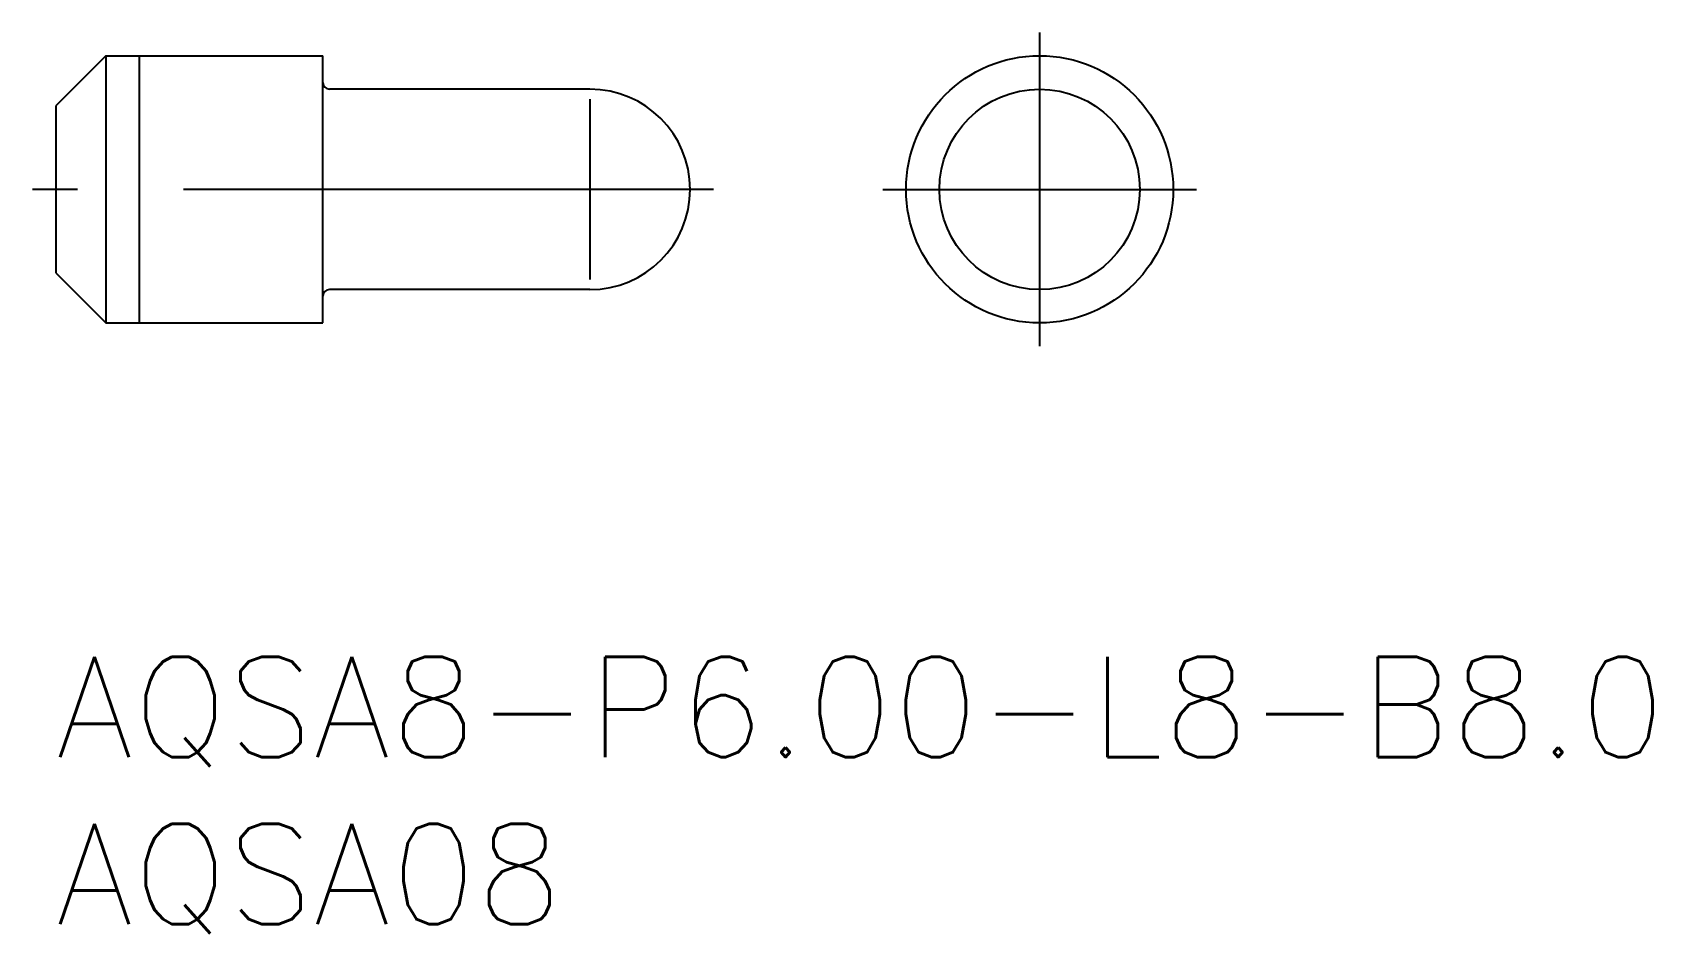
# Model space of a CAD drawing. Extents: x -0.7 to 47.8, y -8.3 to 18.7.
import ezdxf

# ---------------------------------------------------------------- set-up
doc = ezdxf.new("R2010")
doc.units = 0
doc.header["$LTSCALE"] = 0.5
doc.linetypes.add('CENTER', pattern=[50.8, 31.75, -6.35, 6.35, -6.35])
for name, color, linetype in [('MSM_CENTER', 1, 'CENTER'), ('MSM_CONTINUOUS', 7, 'CONTINUOUS'), ('MSM_NARROW', 5, 'CONTINUOUS'), ('MSM_PART_NUMBER', 7, 'CONTINUOUS')]:
    doc.layers.add(name, color=color, linetype=linetype)
doc.styles.get("Standard").update_dxf_attribs({"font": 'txt.shx', "height": 1, "bigfont": 'bigfont.shx'})

# ---------------------------------------------------------------- blocks, each defined once
blk = doc.blocks.new('*U15')
at = {"layer": 'MSM_PART_NUMBER'}
blk.add_text('AQSA8-P6.00-L8-B8.0', height=3, dxfattribs=at).set_placement((0, -3))
blk = doc.blocks.new('*U16')
at = {"layer": 'MSM_PART_NUMBER'}
blk.add_text('AQSA08', height=3, dxfattribs=at).set_placement((0, -8))

msp = doc.modelspace()

# ---------------------------------------------------------------- linework, layer by layer
at = {"layer": 'MSM_CENTER'}
for p, q in [((29.469, 18.7), (29.469, 9.3)), ((19.7, 14), (-0.7, 14)), ((24.769, 14), (34.169, 14))]:
    msp.add_line(p, q, dxfattribs=at)
at = {"layer": 'MSM_CONTINUOUS'}
for p, q in [((1.5, 18), (0, 16.5)), ((1.5, 18), (8, 18)), ((1.5, 18), (1.5, 10)), ((8, 10), (8, 18)), ((16, 17), (8.2, 17)), ((0, 16.5), (0, 11.5)), ((0, 11.5), (1.5, 10)), ((16, 11), (8.2, 11)), ((1.5, 10), (8, 10))]:
    msp.add_line(p, q, dxfattribs=at)
for radius in [4, 3]:
    msp.add_circle((29.469, 14), radius, dxfattribs=at)
for centre, radius, start, end in [((8.2, 17.2), 0.2, 180, 270), ((16, 14), 3, 270, 90), ((8.2, 10.8), 0.2, 90, 180)]:
    msp.add_arc(centre, radius, start, end, dxfattribs=at)
at = {"layer": 'MSM_NARROW'}
for p, q in [((2.5, 18), (2.5, 10)), ((16, 16.7), (16, 11.3))]:
    msp.add_line(p, q, dxfattribs=at)

# ---------------------------------------------------------------- block references
at = {"layer": 'MSM_CONTINUOUS'}
for name in ['*U15', '*U16']:
    msp.add_blockref(name, (0, 0), dxfattribs=at)

doc.saveas('drawing.dxf')
